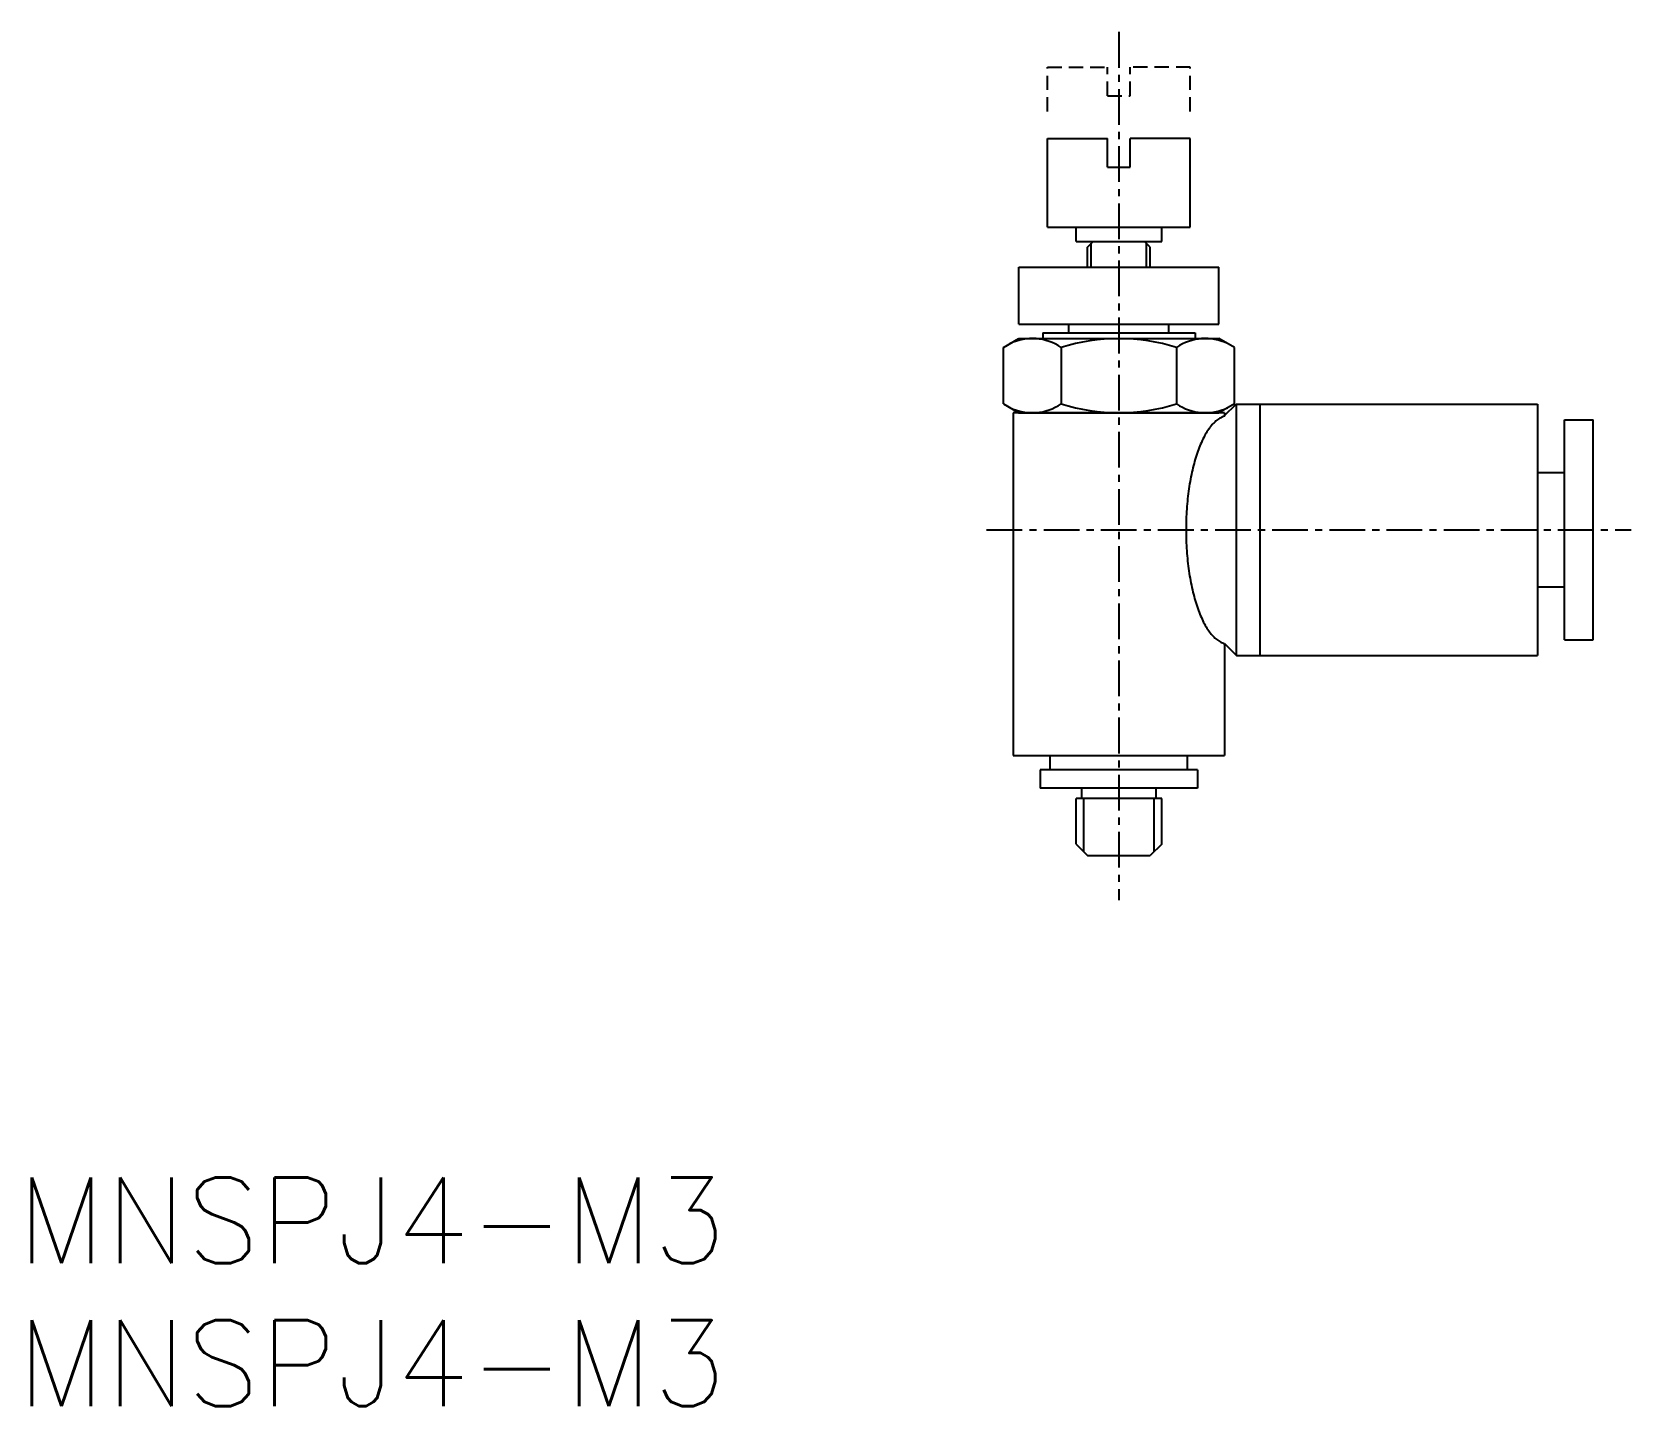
# Model space of a CAD drawing. Extents: x 0.5 to 56.5, y 0 to 48.1.
import ezdxf

# ---------------------------------------------------------------- set-up
doc = ezdxf.new("R2010")
doc.units = 0
doc.linetypes.add('CENTER', pattern=[2, 1.25, -0.25, 0.25, -0.25])
doc.linetypes.add('DASHED', pattern=[0.75, 0.5, -0.25])
doc.layers.get('0').update_dxf_attribs({"linetype": 'CONTINUOUS'})
doc.layers.add('CENTER', color=1, linetype='CENTER')
doc.styles.get("Standard").update_dxf_attribs({"font": 'txt.shx'})

# ---------------------------------------------------------------- blocks, each defined once
blk = doc.blocks.new('*U6')
at = {"color": 7, "linetype": 'CONTINUOUS'}
blk.add_text('MNSPJ4-M3', height=3, dxfattribs=at).set_placement((0, 0))
blk = doc.blocks.new('*U7')
at = {"color": 7, "linetype": 'CONTINUOUS'}
blk.add_text('MNSPJ4-M3', height=3, dxfattribs=at).set_placement((0, 5))

msp = doc.modelspace()

# ---------------------------------------------------------------- linework, layer by layer
at = {"color": 3, "linetype": 'DASHED'}
for p, q in [((36.059, 45.316), (36.059, 46.866)), ((36.059, 46.866), (38.159, 46.866)), ((38.159, 45.866), (38.159, 46.866)), ((41.059, 46.866), (38.959, 46.866)), ((38.959, 45.866), (38.959, 46.866)), ((41.059, 45.316), (41.059, 46.866)), ((38.159, 45.866), (38.959, 45.866))]:
    msp.add_line(p, q, dxfattribs=at)
at = {"color": 7, "linetype": 'CONTINUOUS'}
for p, q in [((36.059, 41.266), (36.059, 44.366)), ((36.059, 44.366), (38.159, 44.366)), ((38.159, 43.366), (38.159, 44.366)), ((41.059, 44.366), (38.959, 44.366)), ((38.959, 43.366), (38.959, 44.366)), ((41.059, 41.266), (41.059, 44.366)), ((38.159, 43.366), (38.959, 43.366)), ((36.059, 41.266), (41.059, 41.266)), ((37.059, 40.766), (37.059, 41.266)), ((40.059, 40.766), (40.059, 41.266)), ((37.059, 40.766), (40.059, 40.766)), ((37.459, 40.566), (37.659, 40.766)), ((37.459, 39.866), (37.459, 40.566)), ((37.594, 39.866), (37.594, 40.701)), ((39.659, 40.566), (39.459, 40.766)), ((39.523, 39.866), (39.523, 40.701)), ((39.659, 39.866), (39.659, 40.566)), ((35.059, 37.866), (35.059, 39.866)), ((35.059, 39.866), (42.059, 39.866)), ((42.059, 37.866), (42.059, 39.866)), ((35.059, 37.866), (42.059, 37.866)), ((35.893, 37.566), (35.893, 37.366)), ((35.893, 37.566), (41.224, 37.566)), ((36.809, 37.566), (36.809, 37.866)), ((40.309, 37.566), (40.309, 37.866)), ((41.224, 37.566), (41.224, 37.366)), ((34.517, 37.053), (35.059, 37.366)), ((34.517, 35.078), (34.517, 37.053)), ((35.059, 37.366), (42.059, 37.366)), ((36.538, 37.053), (36.538, 35.078)), ((40.58, 37.053), (40.58, 35.078)), ((42.6, 37.053), (42.059, 37.366)), ((42.6, 35.078), (42.6, 37.053)), ((34.517, 35.078), (35.059, 34.766)), ((34.859, 34.766), (34.859, 22.766)), ((42.259, 34.766), (34.859, 34.766)), ((35.059, 34.766), (42.059, 34.766)), ((42.6, 35.078), (42.059, 34.766)), ((42.259, 34.666), (42.659, 35.066)), ((42.259, 34.766), (42.259, 34.646)), ((42.659, 35.066), (42.659, 26.266)), ((42.659, 35.066), (53.209, 35.066)), ((43.509, 26.266), (43.509, 35.066)), ((53.209, 35.066), (53.209, 26.266)), ((54.159, 34.516), (55.159, 34.516)), ((54.159, 26.816), (54.159, 34.516)), ((55.159, 26.816), (55.159, 34.516)), ((54.159, 32.666), (53.209, 32.666)), ((54.159, 28.666), (53.209, 28.666)), ((42.259, 26.686), (42.679, 26.266)), ((42.259, 26.686), (42.259, 22.766)), ((54.159, 26.816), (55.159, 26.816)), ((42.679, 26.266), (53.209, 26.266)), ((34.859, 22.766), (42.259, 22.766)), ((36.159, 22.266), (36.159, 22.766)), ((40.959, 22.266), (40.959, 22.766)), ((35.809, 22.266), (35.809, 21.626)), ((41.309, 22.266), (35.809, 22.266)), ((41.309, 22.266), (41.309, 21.626)), ((41.309, 21.626), (35.809, 21.626)), ((37.259, 21.266), (37.259, 21.626)), ((39.859, 21.266), (39.859, 21.626)), ((40.059, 21.266), (37.059, 21.266)), ((37.059, 19.666), (37.059, 21.266)), ((37.329, 19.395), (37.329, 21.266)), ((39.788, 19.395), (39.788, 21.266)), ((40.059, 19.666), (40.059, 21.266)), ((37.059, 19.666), (37.459, 19.266)), ((40.059, 19.666), (39.659, 19.266)), ((37.459, 19.266), (39.659, 19.266))]:
    msp.add_line(p, q, dxfattribs=at)
msp.add_polyline3d([(42.26, 34.646, 0), (42.225, 34.636, 0), (42.191, 34.623, 0), (42.157, 34.609, 0), (42.123, 34.593, 0), (42.089, 34.574, 0), (42.056, 34.553, 0), (42.022, 34.531, 0), (41.989, 34.506, 0), (41.956, 34.479, 0), (41.923, 34.45, 0), (41.891, 34.42, 0), (41.859, 34.387, 0), (41.827, 34.352, 0), (41.795, 34.316, 0), (41.764, 34.277, 0), (41.733, 34.237, 0), (41.702, 34.194, 0), (41.672, 34.15, 0), (41.642, 34.104, 0), (41.613, 34.056, 0), (41.584, 34.007, 0), (41.555, 33.955, 0), (41.527, 33.902, 0), (41.5, 33.847, 0), (41.472, 33.791, 0), (41.446, 33.732, 0), (41.42, 33.672, 0), (41.394, 33.611, 0), (41.369, 33.548, 0), (41.344, 33.484, 0), (41.32, 33.418, 0), (41.297, 33.35, 0), (41.274, 33.281, 0), (41.252, 33.211, 0), (41.23, 33.14, 0), (41.209, 33.067, 0), (41.189, 32.992, 0), (41.169, 32.917, 0), (41.15, 32.841, 0), (41.132, 32.763, 0), (41.114, 32.684, 0), (41.097, 32.604, 0), (41.08, 32.523, 0), (41.065, 32.441, 0), (41.05, 32.359, 0), (41.036, 32.275, 0), (41.022, 32.19, 0), (41.009, 32.105, 0), (40.997, 32.019, 0), (40.986, 31.932, 0), (40.975, 31.844, 0), (40.966, 31.756, 0), (40.957, 31.668, 0), (40.948, 31.578, 0), (40.941, 31.489, 0), (40.934, 31.398, 0), (40.928, 31.308, 0), (40.923, 31.217, 0), (40.919, 31.126, 0), (40.915, 31.034, 0), (40.913, 30.943, 0), (40.91, 30.851, 0), (40.909, 30.759, 0), (40.909, 30.667, 0), (40.909, 30.575, 0), (40.91, 30.483, 0), (40.912, 30.392, 0), (40.915, 30.3, 0), (40.919, 30.209, 0), (40.923, 30.117, 0), (40.928, 30.026, 0), (40.934, 29.936, 0), (40.941, 29.846, 0), (40.948, 29.756, 0), (40.956, 29.667, 0), (40.965, 29.578, 0), (40.975, 29.49, 0), (40.986, 29.402, 0), (40.997, 29.316, 0), (41.009, 29.229, 0), (41.022, 29.144, 0), (41.035, 29.059, 0), (41.049, 28.976, 0), (41.064, 28.893, 0), (41.08, 28.811, 0), (41.096, 28.73, 0), (41.113, 28.65, 0), (41.131, 28.571, 0), (41.149, 28.493, 0), (41.168, 28.417, 0), (41.188, 28.341, 0), (41.209, 28.267, 0), (41.23, 28.194, 0), (41.251, 28.123, 0), (41.273, 28.052, 0), (41.296, 27.983, 0), (41.319, 27.916, 0), (41.343, 27.85, 0), (41.368, 27.785, 0), (41.393, 27.722, 0), (41.419, 27.661, 0), (41.445, 27.601, 0), (41.472, 27.543, 0), (41.499, 27.486, 0), (41.526, 27.431, 0), (41.554, 27.378, 0), (41.583, 27.326, 0), (41.612, 27.277, 0), (41.641, 27.229, 0), (41.671, 27.183, 0), (41.702, 27.139, 0), (41.732, 27.096, 0), (41.763, 27.055, 0), (41.794, 27.017, 0), (41.826, 26.98, 0), (41.858, 26.945, 0), (41.89, 26.913, 0), (41.922, 26.882, 0), (41.955, 26.853, 0), (41.988, 26.826, 0), (42.021, 26.802, 0), (42.055, 26.779, 0), (42.088, 26.758, 0), (42.122, 26.739, 0), (42.156, 26.723, 0), (42.19, 26.709, 0), (42.224, 26.696, 0), (42.258, 26.686, 0)], dxfattribs=at)
for centre, radius, start, end in [((35.528, 35.577), 1.789, 55.6158, 115.6158), ((38.559, 30.678), 6.687, 72.412, 107.588), ((41.59, 35.577), 1.789, 64.3842, 124.3842), ((35.528, 36.555), 1.789, 244.3842, 304.3842), ((38.559, 41.453), 6.687, 252.412, 287.588), ((41.59, 36.555), 1.789, 235.6158, 295.6158)]:
    msp.add_arc(centre, radius, start, end, dxfattribs=at)
at = {"layer": 'CENTER', "color": 1, "linetype": 'CENTER'}
for p, q in [((38.559, 48.096), (38.559, 17.706)), ((33.927, 30.666), (56.484, 30.666))]:
    msp.add_line(p, q, dxfattribs=at)

# ---------------------------------------------------------------- block references
at = {"color": 7, "linetype": 'CONTINUOUS'}
for name in ['*U7', '*U6']:
    msp.add_blockref(name, (0, 0), dxfattribs=at)

doc.saveas('drawing.dxf')
